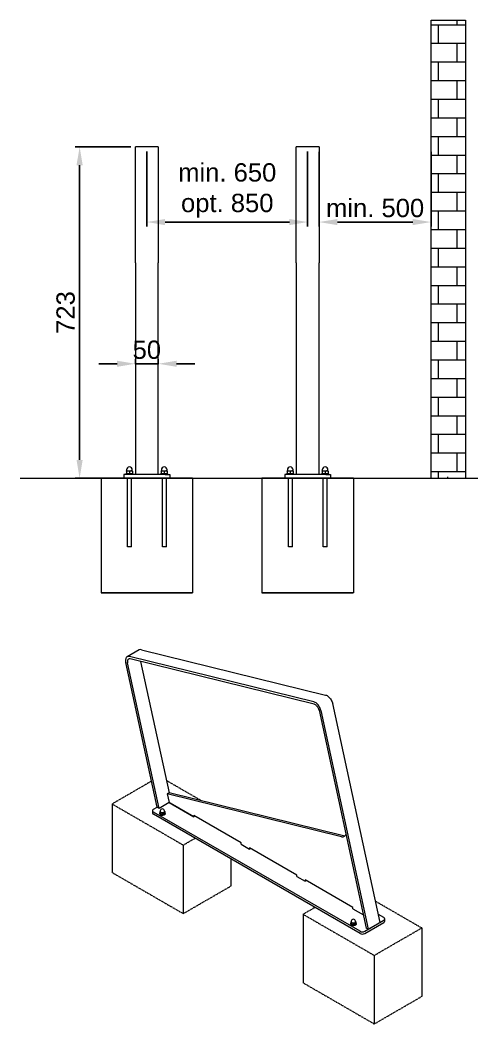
# Model space of a CAD drawing. Header units: millimetres. Extents: x -676 to 3203, y 230 to 2977.
# Drawn here: x 2203 to 3203, y 786 to 2977 of the extents above; entities that cross this region are included whole.
import ezdxf

# ---------------------------------------------------------------- set-up
doc = ezdxf.new("R2010")
doc.units = ezdxf.units.MM
doc.linetypes.add('HIDDEN', pattern=[1.905, 1.27, -0.635])
for name, color, linetype, lineweight in [('ZANO_R', 7, 'Continuous', 0), ('ZANO_R_przerywana', 7, 'HIDDEN', 0), ('ZANO_W', 1, 'Continuous', 0)]:
    doc.layers.add(name, color=color, linetype=linetype, lineweight=lineweight)
doc.styles.add('Arial', font='arial.ttf')
doc.styles.get("Standard").update_dxf_attribs({"font": 'ARIALUNI.TTF'})
doc.dimstyles.new('pl i ang', dxfattribs={"dimtxt": 50, "dimasz": 50, "dimexe": 1.25, "dimexo": 0.625, "dimgap": 10, "dimtad": 1, "dimtoh": 1, "dimtxsty": 'Standard', "dimcen": 2.5, "dimclrd": 1, "dimclre": 1, "dimclrt": 1, "dimadec": 0, "dimazin": 0, "dimtfac": 1, "dimtmove": 0, "dimatfit": 3, "dimfxl": 1, "dimarcsym": 1})

# ---------------------------------------------------------------- blocks, each defined once
blk = doc.blocks.new('*D499')
at = {"layer": 'ZANO_W', "color": 1, "lineweight": -2}
for p, q in [((2454.6, 2225.9), (2454.6, 2236.7)), ((2504.6, 2225.9), (2504.6, 2236.7)), ((2414.6, 2226.7), (2374.6, 2226.7)), ((2504.6, 2226.7), (2454.6, 2226.7)), ((2544.6, 2226.7), (2584.6, 2226.7))]:
    blk.add_line(p, q, dxfattribs=at)
at = {"layer": 'ZANO_W', "color": 1}
for points in [[(2414.6, 2220), (2414.6, 2233.3), (2454.6, 2226.7)], [(2544.6, 2233.3), (2544.6, 2220), (2504.6, 2226.7)]]:
    blk.add_solid(points, dxfattribs=at)
at = {"layer": 'ZANO_W', "color": 1, "insert": (2479.6, 2257.1), "char_height": 40, "attachment_point": 5, "style": 'Arial'}
blk.add_mtext('50', dxfattribs=at)
blk = doc.blocks.new('*D500')
at = {"layer": 'ZANO_W', "color": 1, "lineweight": -2}
for p, q in [((2444.6, 2700.1), (2322.8, 2700.1)), ((2332.8, 2660.1), (2332.8, 2016.8)), ((2419.6, 1976.8), (2322.8, 1976.8))]:
    blk.add_line(p, q, dxfattribs=at)
at = {"layer": 'ZANO_W', "color": 1}
for points in [[(2339.5, 2660.1), (2326.1, 2660.1), (2332.8, 2700.1)], [(2326.1, 2016.8), (2339.5, 2016.8), (2332.8, 1976.8)]]:
    blk.add_solid(points, dxfattribs=at)
at = {"layer": 'ZANO_W', "color": 1, "insert": (2302.4, 2338.5), "char_height": 40, "attachment_point": 5, "rotation": 90, "style": 'Arial'}
blk.add_mtext('723', dxfattribs=at)
blk = doc.blocks.new('*D501')
at = {"layer": 'ZANO_W', "color": 1, "lineweight": -2}
for p, q in [((2479.6, 2690.1), (2479.6, 2526)), ((2830.8, 2690.1), (2830.8, 2526)), ((2519.6, 2536), (2790.8, 2536))]:
    blk.add_line(p, q, dxfattribs=at)
at = {"layer": 'ZANO_W', "color": 1}
for points in [[(2519.6, 2542.6), (2519.6, 2529.3), (2479.6, 2536)], [(2790.8, 2529.3), (2790.8, 2542.6), (2830.8, 2536)]]:
    blk.add_solid(points, dxfattribs=at)
at = {"layer": 'ZANO_W', "color": 1, "insert": (2655.2, 2605), "char_height": 40, "attachment_point": 5, "style": 'Arial'}
blk.add_mtext('min. 650\\Popt. 850', dxfattribs=at)
blk = doc.blocks.new('*D502')
at = {"layer": 'ZANO_W', "color": 1, "lineweight": -2}
for p, q in [((2855.8, 2689.2), (2855.8, 2526)), ((3100.4, 2689.2), (3100.4, 2526)), ((2895.8, 2536), (3060.4, 2536))]:
    blk.add_line(p, q, dxfattribs=at)
at = {"layer": 'ZANO_W', "color": 1}
for points in [[(2895.8, 2542.6), (2895.8, 2529.3), (2855.8, 2536)], [(3060.4, 2529.3), (3060.4, 2542.6), (3100.4, 2536)]]:
    blk.add_solid(points, dxfattribs=at)
at = {"layer": 'ZANO_W', "color": 1, "insert": (2978.1, 2566.4), "char_height": 40, "attachment_point": 5, "style": 'Arial'}
blk.add_mtext('min. 500', dxfattribs=at)

msp = doc.modelspace()

# ---------------------------------------------------------------- hatches: boundary and pattern name
at = {"layer": 'ZANO_R'}
h = msp.add_hatch(dxfattribs=at)
h.set_pattern_fill('AR-B816', color=256, scale=0.2, style=0)
h.set_pattern_definition([(0, (1734.81, 1e-05), (0, 40.64), []), (90, (1734.81, 1e-05), (-40.64, 40.64), [40.64, -40.64])])
h.paths.add_polyline_path([(3175.4, 1976.8), (3175.4, 2976.8), (3100.4, 2976.8), (3100.4, 1976.8)], flags=0)

# ---------------------------------------------------------------- linework, layer by layer
for p, q in [((3100.4, 1976.8), (3100.4, 2976.8)), ((3100.4, 2976.8), (3175.4, 2976.8)), ((3175.4, 2976.8), (3175.4, 1976.8)), ((2504.6, 2700.1), (2454.6, 2700.1)), ((2454.6, 2699.2), (2454.6, 2700.1)), ((2454.6, 2476.6), (2454.6, 2699.2)), ((2504.6, 2700.1), (2504.6, 2699.2)), ((2504.6, 2699.2), (2504.6, 2476.6)), ((2855.8, 2700.1), (2805.8, 2700.1)), ((2805.8, 2699.2), (2805.8, 2700.1)), ((2805.8, 2476.6), (2805.8, 2699.2)), ((2855.8, 2700.1), (2855.8, 2699.2)), ((2855.8, 2699.2), (2855.8, 2476.6)), ((2454.6, 2446.9), (2454.6, 2476.6)), ((2504.6, 2476.6), (2504.6, 2446.9)), ((2805.8, 2446.9), (2805.8, 2476.6)), ((2855.8, 2476.6), (2855.8, 2446.9)), ((2454.6, 2446.9), (2454.6, 1984.8)), ((2504.6, 1984.8), (2504.6, 2446.9)), ((2805.8, 2446.9), (2805.8, 1984.8)), ((2855.8, 1984.8), (2855.8, 2446.9)), ((2435.4, 1995.2), (2435.4, 1993)), ((2447.9, 1993), (2447.9, 1995.2)), ((2511.4, 1995.2), (2511.4, 1993)), ((2523.9, 1993), (2523.9, 1995.2)), ((2786.6, 1995.2), (2786.6, 1993)), ((2799.1, 1993), (2799.1, 1995.2)), ((2862.6, 1995.2), (2862.6, 1993)), ((2875.1, 1993), (2875.1, 1995.2)), ((2202.8, 1976.8), (2806.6, 1976.8)), ((2379.6, 1976.8), (2579.6, 1976.8)), ((2579.6, 1976.8), (2379.6, 1976.8)), ((2429.6, 1984.8), (2429.6, 1976.8)), ((2439.6, 1984.8), (2429.6, 1984.8)), ((2433.6, 1986.4), (2433.6, 1984.8)), ((2449.6, 1986.4), (2433.6, 1986.4)), ((2435.1, 1992.3), (2438.4, 1992.9)), ((2435.1, 1992.3), (2435.1, 1992.9)), ((2435.1, 1992.9), (2438.4, 1992.9)), ((2435.1, 1992.3), (2435.1, 1987)), ((2435.1, 1986.4), (2435.1, 1987)), ((2446.4, 1976.8), (2436.9, 1976.8)), ((2438.4, 1992.9), (2444.9, 1992.9)), ((2441.6, 1987), (2438.4, 1986.4)), ((2519.6, 1984.8), (2439.6, 1984.8)), ((2441.6, 1992.3), (2444.9, 1992.9)), ((2441.6, 1992.3), (2441.6, 1987)), ((2448.1, 1992.9), (2444.9, 1992.9)), ((2448.1, 1987), (2444.9, 1986.4)), ((2448.1, 1992.3), (2448.1, 1992.9)), ((2448.1, 1992.3), (2448.1, 1987)), ((2448.1, 1986.4), (2448.1, 1987)), ((2449.6, 1984.8), (2449.6, 1986.4)), ((2479.4, 1976.8), (3202.6, 1976.8)), ((2509.6, 1986.4), (2509.6, 1984.8)), ((2525.6, 1986.4), (2509.6, 1986.4)), ((2511.1, 1992.3), (2514.4, 1992.9)), ((2511.1, 1992.3), (2511.1, 1992.9)), ((2511.1, 1992.9), (2514.4, 1992.9)), ((2511.1, 1992.3), (2511.1, 1987)), ((2511.1, 1986.4), (2511.1, 1987)), ((2522.4, 1976.8), (2512.9, 1976.8)), ((2514.4, 1992.9), (2520.9, 1992.9)), ((2517.6, 1987), (2514.4, 1986.4)), ((2517.6, 1992.3), (2520.9, 1992.9)), ((2517.6, 1992.3), (2517.6, 1987)), ((2519.6, 1984.8), (2529.6, 1984.8)), ((2524.1, 1992.9), (2520.9, 1992.9)), ((2524.1, 1987), (2520.9, 1986.4)), ((2524.1, 1992.3), (2524.1, 1992.9)), ((2524.1, 1992.3), (2524.1, 1987)), ((2524.1, 1986.4), (2524.1, 1987)), ((2525.6, 1984.8), (2525.6, 1986.4)), ((2529.6, 1984.8), (2529.6, 1976.8)), ((2730.8, 1976.8), (2930.8, 1976.8)), ((2930.8, 1976.8), (2730.8, 1976.8)), ((2780.8, 1984.8), (2780.8, 1976.8)), ((2790.8, 1984.8), (2780.8, 1984.8)), ((2784.8, 1986.4), (2784.8, 1984.8)), ((2800.8, 1986.4), (2784.8, 1986.4)), ((2786.3, 1992.3), (2789.6, 1992.9)), ((2786.3, 1992.3), (2786.3, 1992.9)), ((2786.3, 1992.9), (2789.6, 1992.9)), ((2786.3, 1992.3), (2786.3, 1987)), ((2786.3, 1986.4), (2786.3, 1987)), ((2797.5, 1976.8), (2788.1, 1976.8)), ((2789.6, 1992.9), (2796.1, 1992.9)), ((2792.8, 1987), (2789.6, 1986.4)), ((2870.8, 1984.8), (2790.8, 1984.8)), ((2792.8, 1992.3), (2796.1, 1992.9)), ((2792.8, 1992.3), (2792.8, 1987)), ((2799.3, 1992.9), (2796.1, 1992.9)), ((2799.3, 1987), (2796.1, 1986.4)), ((2799.3, 1992.3), (2799.3, 1992.9)), ((2799.3, 1992.3), (2799.3, 1987)), ((2799.3, 1986.4), (2799.3, 1987)), ((2800.8, 1984.8), (2800.8, 1986.4)), ((2860.8, 1986.4), (2860.8, 1984.8)), ((2876.8, 1986.4), (2860.8, 1986.4)), ((2862.3, 1992.3), (2865.6, 1992.9)), ((2862.3, 1992.3), (2862.3, 1992.9)), ((2862.3, 1992.9), (2865.6, 1992.9)), ((2862.3, 1992.3), (2862.3, 1987)), ((2862.3, 1986.4), (2862.3, 1987)), ((2873.5, 1976.8), (2864.1, 1976.8)), ((2865.6, 1992.9), (2872.1, 1992.9)), ((2868.8, 1987), (2865.6, 1986.4)), ((2868.8, 1992.3), (2872.1, 1992.9)), ((2868.8, 1992.3), (2868.8, 1987)), ((2870.8, 1984.8), (2880.8, 1984.8)), ((2875.3, 1992.9), (2872.1, 1992.9)), ((2875.3, 1987), (2872.1, 1986.4)), ((2875.3, 1992.3), (2875.3, 1992.9)), ((2875.3, 1992.3), (2875.3, 1987)), ((2875.3, 1986.4), (2875.3, 1987)), ((2876.8, 1984.8), (2876.8, 1986.4)), ((2880.8, 1984.8), (2880.8, 1976.8)), ((3091.9, 1976.8), (3144.8, 1976.8)), ((3135.9, 1979.8), (3135.9, 1976.8)), ((2462.6, 1602.1), (2436.7, 1587.1)), ((2468, 1602.6), (2870.1, 1503.6)), ((2844.2, 1488.7), (2442, 1587.7)), ((2845.3, 1483.4), (2443.2, 1582.4)), ((2502.2, 1258.7), (2433.5, 1574.8)), ((2506.5, 1256.2), (2437.5, 1573.8)), ((2466, 1576.8), (2528.3, 1290.2)), ((2855.6, 1470.9), (2958.9, 995)), ((2859.6, 1469.9), (2963.2, 992.5)), ((2989.1, 1007.5), (2885.5, 1484.9)), ((2528.3, 1290.2), (2524.1, 1287.8)), ((2524.1, 1287.8), (2528.2, 1268.8)), ((2904.8, 1194.1), (2524.1, 1287.8)), ((2909, 1196.5), (2528.3, 1290.2)), ((2492.2, 1251.3), (2492.2, 1246.5)), ((2494.3, 1254.3), (2502.2, 1258.8)), ((2506.5, 1256.2), (2502.2, 1258.7)), ((2528.2, 1268.8), (2506.5, 1256.2)), ((2508.9, 1250.6), (2508.9, 1249.3)), ((2518.1, 1249.3), (2518.1, 1250.6)), ((2518.8, 1249.7), (2518.8, 1246.5)), ((2528.2, 1268.8), (2582.1, 1237.7)), ((2582.1, 1237.7), (2530.4, 1267.5)), ((2945.1, 988.1), (2494.3, 1248.3)), ((2945.1, 983.3), (2494.3, 1243.5)), ((2507.6, 1245.3), (2507.6, 1244.4)), ((2508.2, 1248.1), (2508.2, 1244.9)), ((2512.1, 1245.8), (2514.7, 1246.6)), ((2512.1, 1245.8), (2512.1, 1242.6)), ((2517.4, 1243.5), (2514.7, 1242.7)), ((2517.4, 1246.6), (2518.1, 1248.5)), ((2517.4, 1246.6), (2517.4, 1243.5)), ((2518.8, 1246.5), (2518.1, 1244.6)), ((2519.4, 1244.4), (2519.4, 1245.3)), ((2685.7, 1180.9), (2582.1, 1240.7)), ((2582.1, 1240.7), (2582.1, 1237.7)), ((2584.7, 1239.2), (2582.1, 1237.7)), ((2685.7, 1177.9), (2685.7, 1180.9)), ((2685.7, 1177.9), (2703.9, 1167.4)), ((2807.5, 1110.6), (2703.9, 1170.4)), ((2703.9, 1170.4), (2703.9, 1167.4)), ((2706.4, 1168.9), (2703.9, 1167.4)), ((2807.5, 1107.6), (2807.5, 1110.6)), ((2807.5, 1107.6), (2825.6, 1097.1)), ((2929.2, 1040.3), (2825.6, 1100.1)), ((2825.6, 1100.1), (2825.6, 1097.1)), ((2828.2, 1098.6), (2825.6, 1097.1)), ((2929.2, 1037.3), (2929.2, 1040.3)), ((2929.2, 1037.3), (2952.7, 1023.8)), ((2926, 1009.8), (2926, 1008.5)), ((2935.2, 1008.5), (2935.2, 1009.8)), ((2935.9, 1008.9), (2935.9, 1005.7)), ((2955.5, 988.1), (2996.9, 1012)), ((2996.9, 1018), (2985.4, 1024.6)), ((2999.1, 1010.2), (2999.1, 1015)), ((2924.7, 1004.6), (2924.7, 1003.6)), ((2925.3, 1007.3), (2925.3, 1004.1)), ((2929.2, 1005), (2931.8, 1005.8)), ((2929.2, 1005), (2929.2, 1001.8)), ((2934.5, 1002.7), (2931.8, 1001.9)), ((2934.5, 1005.9), (2935.2, 1007.7)), ((2934.5, 1005.9), (2934.5, 1002.7)), ((2935.9, 1005.7), (2935.2, 1003.9)), ((2936.5, 1003.6), (2936.5, 1004.6)), ((2955.5, 983.3), (2996.9, 1007.2)), ((2963.2, 992.5), (2958.9, 995)), ((2963.2, 992.5), (2989.1, 1007.5))]:
    msp.add_line(p, q, dxfattribs=at)
at = {"layer": 'ZANO_R', "flags": 128}
for points in [[(2438.4, 1986.4), (2438.1, 1986.4), (2435.1, 1987)], [(2438.4, 1992.9), (2438.6, 1992.9), (2441.6, 1992.3)], [(2444.9, 1986.4), (2444.6, 1986.4), (2441.6, 1987)], [(2444.9, 1992.9), (2445.1, 1992.9), (2448.1, 1992.3)], [(2514.4, 1986.4), (2514.1, 1986.4), (2511.1, 1987)], [(2514.4, 1992.9), (2514.6, 1992.9), (2517.6, 1992.3)], [(2520.9, 1986.4), (2520.6, 1986.4), (2517.6, 1987)], [(2520.9, 1992.9), (2521.1, 1992.9), (2524.1, 1992.3)], [(2789.6, 1986.4), (2789.3, 1986.4), (2786.3, 1987)], [(2789.6, 1992.9), (2789.8, 1992.9), (2792.8, 1992.3)], [(2796.1, 1986.4), (2795.8, 1986.4), (2792.8, 1987)], [(2796.1, 1992.9), (2796.3, 1992.9), (2799.3, 1992.3)], [(2865.6, 1986.4), (2865.3, 1986.4), (2862.3, 1987)], [(2865.6, 1992.9), (2865.8, 1992.9), (2868.8, 1992.3)], [(2872.1, 1986.4), (2871.8, 1986.4), (2868.8, 1987)], [(2872.1, 1992.9), (2872.3, 1992.9), (2875.3, 1992.3)], [(2442, 1587.7), (2440.5, 1587.9), (2439.1, 1587.9), (2437.7, 1587.6), (2436.5, 1587), (2435.5, 1586.2), (2434.6, 1585.1), (2433.9, 1583.8), (2433.4, 1582.3), (2433.1, 1580.6), (2433, 1578.8), (2433.2, 1576.9), (2433.5, 1574.8)], [(2443.2, 1582.4), (2442, 1582.6), (2440.8, 1582.5), (2439.8, 1582.1), (2438.9, 1581.5), (2438.2, 1580.7), (2437.7, 1579.7), (2437.3, 1578.4), (2437.2, 1577), (2437.2, 1575.5), (2437.5, 1573.8)], [(2870.1, 1503.6), (2871.7, 1503.1), (2873.3, 1502.3), (2874.9, 1501.3), (2876.5, 1500), (2878.1, 1498.6), (2879.5, 1496.9), (2880.9, 1495.1), (2882.1, 1493.2), (2883.2, 1491.2), (2884.2, 1489.1), (2884.9, 1487), (2885.5, 1484.9)], [(2859.6, 1469.9), (2859, 1472), (2858.3, 1474.1), (2857.3, 1476.2), (2856.2, 1478.2), (2855, 1480.2), (2853.6, 1482), (2852.2, 1483.6), (2850.6, 1485.1), (2849, 1486.3), (2847.4, 1487.4), (2845.8, 1488.2), (2844.2, 1488.7)], [(2855.6, 1470.9), (2855.1, 1472.6), (2854.5, 1474.3), (2853.7, 1475.9), (2852.7, 1477.5), (2851.6, 1478.9), (2850.4, 1480.2), (2849.2, 1481.4), (2847.9, 1482.3), (2846.6, 1483), (2845.3, 1483.4)], [(2494.3, 1254.3), (2493.4, 1253.6), (2492.7, 1252.9), (2492.3, 1252.1), (2492.2, 1251.3), (2492.3, 1250.4), (2492.7, 1249.7), (2493.4, 1248.9), (2494.3, 1248.3)], [(2508.9, 1249.9), (2508.9, 1249.8), (2508.2, 1248.1)], [(2518.1, 1249.8), (2518.2, 1249.4), (2518.1, 1248.8), (2517.8, 1248.1), (2517.2, 1247.6), (2516.4, 1247.1), (2515.4, 1246.8), (2514.3, 1246.6), (2513.2, 1246.5), (2512.1, 1246.7), (2511.1, 1246.9), (2510.2, 1247.3), (2509.5, 1247.8), (2509.1, 1248.4), (2508.8, 1249.1), (2508.9, 1249.7), (2508.9, 1249.8)], [(2508.9, 1249.3), (2508.9, 1249.1), (2509.1, 1248.5), (2509.6, 1247.9), (2510.3, 1247.4), (2511.1, 1247), (2512.1, 1246.8), (2513.2, 1246.7), (2514.3, 1246.7), (2515.4, 1246.9), (2516.3, 1247.2), (2517.1, 1247.7), (2517.7, 1248.2), (2518, 1248.8), (2518.1, 1249.3)], [(2518.1, 1250.3), (2518.4, 1250.1), (2518.8, 1249.7)], [(2518.1, 1248.5), (2518.2, 1248.6), (2518.8, 1249.7)], [(2509.4, 1243), (2508.6, 1243.5), (2508, 1244.2), (2507.7, 1244.9), (2507.7, 1245.6), (2507.9, 1246.3), (2508.2, 1246.8)], [(2508.2, 1248.1), (2509.6, 1247.6), (2510.1, 1247.3)], [(2510.1, 1243.4), (2509.6, 1243.7), (2508.2, 1244.9)], [(2518.8, 1246.8), (2519.2, 1246.2), (2519.4, 1245.4), (2519.3, 1244.7), (2518.9, 1244), (2518.3, 1243.4), (2517.4, 1242.8), (2516.4, 1242.4), (2515.2, 1242.1), (2514, 1242), (2512.7, 1242), (2511.5, 1242.2), (2510.4, 1242.5), (2509.4, 1243)], [(2519.4, 1244.4), (2519.3, 1243.8), (2518.9, 1243.1), (2518.3, 1242.4), (2517.4, 1241.9), (2516.4, 1241.4), (2515.2, 1241.2), (2514, 1241), (2512.7, 1241), (2511.5, 1241.2), (2510.4, 1241.5), (2509.4, 1242)], [(2510.1, 1247.3), (2511.6, 1246.2), (2512.1, 1245.8)], [(2512.1, 1242.6), (2511.6, 1242.8), (2510.1, 1243.4)], [(2514.7, 1242.7), (2514.6, 1242.7), (2512.1, 1242.6)], [(2514.7, 1246.6), (2514.9, 1246.6), (2517.4, 1246.6)], [(2518.1, 1244.6), (2518.1, 1244.5), (2517.4, 1243.5)], [(2914.1, 1201.3), (2913.9, 1200.2), (2913.5, 1198.7), (2912.9, 1197.3), (2912.2, 1196.2), (2911.3, 1195.3), (2910.2, 1194.6), (2909, 1194.1), (2907.7, 1193.8), (2906.3, 1193.8), (2904.8, 1194.1)], [(2926, 1009.2), (2925.9, 1009.1), (2925.3, 1007.3)], [(2935.2, 1009), (2935.3, 1008.6), (2935.2, 1008), (2934.9, 1007.3), (2934.3, 1006.8), (2933.5, 1006.3), (2932.5, 1006), (2931.4, 1005.8), (2930.3, 1005.8), (2929.2, 1005.9), (2928.2, 1006.1), (2927.3, 1006.5), (2926.6, 1007.1), (2926.1, 1007.7), (2925.9, 1008.3), (2926, 1008.9), (2926, 1009)], [(2926, 1008.5), (2926, 1008.4), (2926.2, 1007.7), (2926.7, 1007.2), (2927.4, 1006.7), (2928.2, 1006.3), (2929.2, 1006), (2930.3, 1005.9), (2931.4, 1005.9), (2932.5, 1006.1), (2933.4, 1006.4), (2934.2, 1006.9), (2934.8, 1007.4), (2935.1, 1008.1), (2935.2, 1008.5)], [(2935.2, 1009.5), (2935.5, 1009.3), (2935.9, 1008.9)], [(2935.2, 1007.7), (2935.3, 1007.9), (2935.9, 1008.9)], [(2996.9, 1012), (2997.8, 1012.6), (2998.5, 1013.4), (2998.9, 1014.1), (2999.1, 1015), (2998.9, 1015.8), (2998.5, 1016.6), (2997.8, 1017.3), (2996.9, 1018)], [(2926.5, 1002.2), (2925.7, 1002.7), (2925.1, 1003.4), (2924.8, 1004.1), (2924.8, 1004.8), (2925, 1005.6), (2925.3, 1006)], [(2925.3, 1007.3), (2926.7, 1006.8), (2927.2, 1006.5)], [(2927.2, 1002.6), (2926.7, 1002.9), (2925.3, 1004.1)], [(2935.9, 1006), (2936.3, 1005.4), (2936.5, 1004.7), (2936.4, 1003.9), (2936, 1003.2), (2935.4, 1002.6), (2934.5, 1002), (2933.5, 1001.6), (2932.3, 1001.3), (2931.1, 1001.2), (2929.8, 1001.2), (2928.6, 1001.4), (2927.4, 1001.7), (2926.5, 1002.2)], [(2936.5, 1003.6), (2936.4, 1003), (2936, 1002.3), (2935.4, 1001.6), (2934.5, 1001.1), (2933.5, 1000.7), (2932.3, 1000.4), (2931.1, 1000.2), (2929.8, 1000.3), (2928.6, 1000.4), (2927.4, 1000.8), (2926.5, 1001.2)], [(2927.2, 1006.5), (2928.7, 1005.4), (2929.2, 1005)], [(2929.2, 1001.8), (2928.7, 1002), (2927.2, 1002.6)], [(2931.8, 1001.9), (2931.6, 1001.9), (2929.2, 1001.8)], [(2931.8, 1005.8), (2932, 1005.8), (2934.5, 1005.9)], [(2935.2, 1003.9), (2935.2, 1003.7), (2934.5, 1002.7)]]:
    msp.add_lwpolyline(points, dxfattribs=at)
at = {"layer": 'ZANO_R'}
for centre, radius, start, end in [((2441.6, 1995.2), 6.25, 0, 180), ((2517.6, 1995.2), 6.25, 0, 180), ((2792.8, 1995.2), 6.25, 0, 180), ((2868.8, 1995.2), 6.25, 0, 180), ((2435.3, 1993), 0.12, 270, 0), ((2448, 1993), 0.12, 180, 270), ((2511.3, 1993), 0.12, 270, 0), ((2524, 1993), 0.12, 180, 270), ((2786.4, 1993), 0.12, 270, 0), ((2799.2, 1993), 0.12, 180, 270), ((2862.4, 1993), 0.12, 270, 0), ((2875.2, 1993), 0.12, 180, 270), ((2465.9, 1595.8), 7.14, 73.6722, 118.0729), ((2510.9, 1249.3), 2.09, 160.5391, 249.2575), ((2513.5, 1250.6), 4.58, 0, 180), ((2516.6, 1249.2), 1.67, 334.7664, 26.865), ((2495.9, 1246.8), 3.69, 185.6942, 245.6252), ((2510.5, 1244.7), 2.9, 185.1291, 246.1903), ((2513.5, 1253.8), 7.31, 242.6429, 279.771), ((2514.5, 1250.9), 4.35, 273.4331, 326.5615), ((2911.1, 1204.7), 8.46, 255.1407, 277.5188), ((2928, 1008.5), 2.09, 160.54, 249.2571), ((2930.6, 1009.8), 4.58, 0, 180), ((2933.7, 1008.5), 1.67, 334.7621, 26.8711), ((2995.4, 1010.6), 3.69, 294.3748, 354.3057), ((2927.6, 1003.9), 2.9, 185.1283, 246.1909), ((2930.6, 1013), 7.31, 242.6432, 279.7707), ((2931.6, 1010.1), 4.35, 273.434, 326.5606), ((2950.3, 998.1), 11.3, 242.61, 297.3902), ((2950.3, 993.3), 11.3, 242.61, 297.3902)]:
    msp.add_arc(centre, radius, start, end, dxfattribs=at)
at = {"layer": 'ZANO_R_przerywana'}
for p, q in [((2379.6, 1976.8), (2379.6, 1726.8)), ((2379.6, 1976.8), (2379.6, 1726.8)), ((2436.9, 1976.8), (2436.9, 1826.8)), ((2446.4, 1826.8), (2446.4, 1976.8)), ((2512.9, 1976.8), (2512.9, 1826.8)), ((2522.4, 1826.8), (2522.4, 1976.8)), ((2579.6, 1976.8), (2579.6, 1726.8)), ((2579.6, 1976.8), (2579.6, 1726.8)), ((2730.8, 1976.8), (2730.8, 1726.8)), ((2730.8, 1976.8), (2730.8, 1726.8)), ((2788.1, 1976.8), (2788.1, 1826.8)), ((2797.6, 1826.8), (2797.6, 1976.8)), ((2864.1, 1976.8), (2864.1, 1826.8)), ((2873.6, 1826.8), (2873.6, 1976.8)), ((2930.8, 1976.8), (2930.8, 1726.8)), ((2930.8, 1976.8), (2930.8, 1726.8)), ((2446.4, 1826.8), (2436.9, 1826.8)), ((2522.4, 1826.8), (2512.9, 1826.8)), ((2797.6, 1826.8), (2788.1, 1826.8)), ((2873.6, 1826.8), (2864.1, 1826.8)), ((2379.6, 1726.8), (2579.6, 1726.8)), ((2579.6, 1726.8), (2379.6, 1726.8)), ((2730.8, 1726.8), (2930.8, 1726.8)), ((2930.8, 1726.8), (2730.8, 1726.8)), ((2489.8, 1315.7), (2403.7, 1265.9)), ((2599, 1272.8), (2522.4, 1317)), ((2403.7, 1265.9), (2559.1, 1176.2)), ((2403.7, 1265.9), (2403.7, 1116.3)), ((2559.1, 1176.2), (2585, 1191.1)), ((2559.1, 1176.2), (2559.1, 1026.6)), ((2662.7, 1146.3), (2662.7, 1086.4)), ((2403.7, 1116.3), (2559.1, 1026.6)), ((2559.1, 1026.6), (2662.7, 1086.4)), ((3079.8, 995.2), (2979.2, 1053.3)), ((2846.7, 1040.1), (2820.8, 1025.1)), ((2820.8, 1025.1), (2976.2, 935.4)), ((2820.8, 1025.1), (2820.8, 875.6)), ((2976.2, 935.4), (3079.8, 995.2)), ((3079.8, 995.2), (3079.8, 845.7)), ((2976.2, 935.4), (2976.2, 785.8)), ((2820.8, 875.6), (2976.2, 785.8)), ((2976.2, 785.8), (3079.8, 845.7))]:
    msp.add_line(p, q, dxfattribs=at)

# ---------------------------------------------------------------- dimensions: what is measured, and where the dimension line sits
at = {"layer": 'ZANO_W'}
dim = msp.add_linear_dim(base=(2830.8, 2536), p1=(2479.6, 2700.1), p2=(2830.8, 2700.1), text='min. 650\\Popt. 850', dimstyle='pl i ang', override={"dimtxt": 40, "dimasz": 40, "dimexe": 10, "dimexo": 10, "dimtoh": 0, "dimdec": 0, "dimtxsty": 'Arial', "dimtdec": 0, "dimtmove": 1}, dxfattribs=at)
dim.commit()
dim.dimension.update_dxf_attribs({"geometry": '*D501', "text_midpoint": (2655.2, 2605)})
dim = msp.add_linear_dim(base=(2332.8, 1976.8), p1=(2454.6, 2700.1), p2=(2429.6, 1976.8), angle=90, dimstyle='pl i ang', override={"dimtxt": 40, "dimasz": 40, "dimexe": 10, "dimexo": 10, "dimtoh": 0, "dimdec": 0, "dimtxsty": 'Arial', "dimtdec": 0, "dimtmove": 1}, dxfattribs=at)
dim.commit()
dim.dimension.update_dxf_attribs({"geometry": '*D500', "text_midpoint": (2302.4, 2338.5)})
dim = msp.add_linear_dim(base=(3100.4, 2536), p1=(2855.8, 2699.2), p2=(3100.4, 2699.2), text='min. 500', dimstyle='pl i ang', override={"dimtxt": 40, "dimasz": 40, "dimexe": 10, "dimexo": 10, "dimtoh": 0, "dimdec": 0, "dimtxsty": 'Arial', "dimtdec": 0, "dimtmove": 1}, dxfattribs=at)
dim.commit()
dim.dimension.update_dxf_attribs({"geometry": '*D502', "text_midpoint": (2978.1, 2536), "dimtype": 160})
dim = msp.add_linear_dim(base=(2454.6, 2226.7), p1=(2504.6, 2215.9), p2=(2454.6, 2215.9), dimstyle='pl i ang', override={"dimtxt": 40, "dimasz": 40, "dimexe": 10, "dimexo": 10, "dimtoh": 0, "dimdec": 0, "dimtxsty": 'Arial', "dimtdec": 0, "dimtmove": 1}, dxfattribs=at)
dim.commit()
dim.dimension.update_dxf_attribs({"geometry": '*D499', "text_midpoint": (2479.6, 2226.7), "dimtype": 160})

doc.saveas('drawing.dxf')
